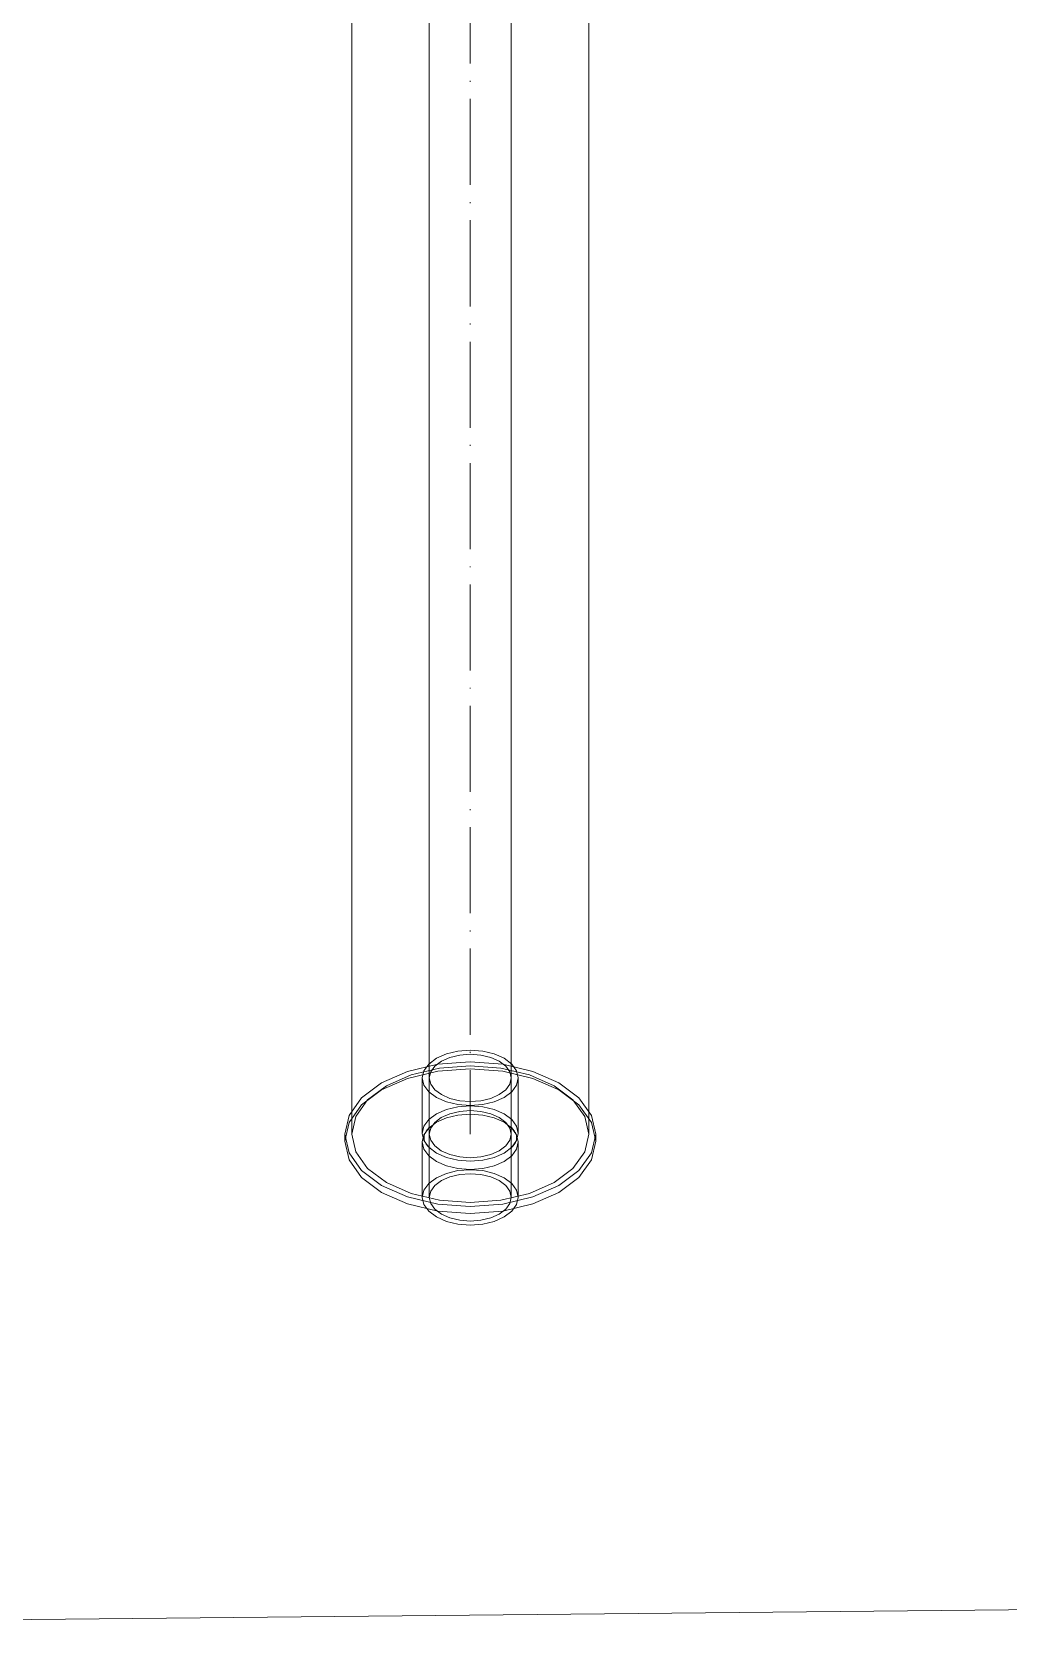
# Model space of a CAD drawing. Header units: millimetres. Extents: x -88595 to 880822, y -1054509 to -148035.
# Drawn here: x 425852.2 to 425965.6, y -314214.2 to -314028.9 of the extents above; entities that cross this region are included whole.
import ezdxf

# ---------------------------------------------------------------- set-up
doc = ezdxf.new("R2010")
doc.units = ezdxf.units.MM
doc.linetypes.add('$12$ADSK_Осевая', pattern=[14, 10, -2, 0, -2])
for name, color, linetype, lineweight in [('Изоляция', 7, 'Continuous', 18), ('Марки', 7, 'Continuous', 20), ('Трубопровод', 7, 'Continuous', 18), ('Трубопроводы', 7, 'Continuous', 18)]:
    doc.layers.add(name, color=color, linetype=linetype, lineweight=lineweight)

# ---------------------------------------------------------------- blocks, each defined once
blk = doc.blocks.new('$0$ADSK_МедьПайка_Муфта - Муфта медная под пайку-4467626-В_ОВ3_4')
at = {"layer": 'Трубопроводы', "color": 190, "true_color": 0x8000ff}
for p, q in [((-8356.85, 8641.21), (-8356.85, 8634.75)), ((-8356.04, 8641.21), (-8356.04, 8627.32)), ((-8346.52, 8627.32), (-8346.52, 8641.21)), ((-8345.71, 8634.75), (-8345.71, 8641.21)), ((-8356.85, 8633.78), (-8356.85, 8627.32)), ((-8345.71, 8627.32), (-8345.71, 8633.78))]:
    blk.add_line(p, q, dxfattribs=at)
for points in [[(-8347.34, 8643.48, 0), (-8348.49, 8643.99, 0), (-8349.84, 8644.31, 0), (-8351.28, 8644.42, 0), (-8352.72, 8644.31, 0), (-8354.06, 8643.99, 0), (-8355.22, 8643.48, 0), (-8356.1, 8642.81, 0), (-8356.66, 8642.04, 0), (-8356.85, 8641.21, 0), (-8356.66, 8640.37, 0), (-8356.1, 8639.6, 0), (-8355.22, 8638.93, 0)], [(-8354.64, 8639.26, 0), (-8355.4, 8639.83, 0), (-8355.87, 8640.49, 0), (-8356.04, 8641.21, 0), (-8355.87, 8641.92, 0), (-8355.4, 8642.58, 0), (-8354.64, 8643.15, 0), (-8353.66, 8643.59, 0), (-8352.51, 8643.86, 0), (-8351.28, 8643.95, 0), (-8350.04, 8643.86, 0), (-8348.9, 8643.59, 0), (-8347.91, 8643.15, 0)], [(-8355.22, 8638.93, 0), (-8354.06, 8638.42, 0), (-8352.72, 8638.1, 0), (-8351.28, 8637.99, 0), (-8349.84, 8638.1, 0), (-8348.49, 8638.42, 0), (-8347.34, 8638.93, 0), (-8346.45, 8639.6, 0), (-8345.9, 8640.37, 0), (-8345.71, 8641.21, 0), (-8345.9, 8642.04, 0), (-8346.45, 8642.81, 0), (-8347.34, 8643.48, 0)], [(-8347.91, 8643.15, 0), (-8347.15, 8642.58, 0), (-8346.68, 8641.92, 0), (-8346.52, 8641.21, 0), (-8346.68, 8640.49, 0), (-8347.15, 8639.83, 0), (-8347.91, 8639.26, 0), (-8348.9, 8638.83, 0), (-8350.04, 8638.55, 0), (-8351.28, 8638.46, 0), (-8352.51, 8638.55, 0), (-8353.66, 8638.83, 0), (-8354.64, 8639.26, 0)], [(-8347.34, 8637.03, 0), (-8348.49, 8637.54, 0), (-8349.84, 8637.86, 0), (-8351.28, 8637.97, 0), (-8352.72, 8637.86, 0), (-8354.06, 8637.54, 0), (-8355.22, 8637.03, 0), (-8356.1, 8636.36, 0), (-8356.66, 8635.59, 0), (-8356.85, 8634.75, 0), (-8356.66, 8633.92, 0), (-8356.1, 8633.15, 0), (-8355.22, 8632.48, 0)], [(-8355.22, 8631.5, 0), (-8356.1, 8632.17, 0), (-8356.66, 8632.94, 0), (-8356.85, 8633.78, 0), (-8356.66, 8634.61, 0), (-8356.1, 8635.38, 0), (-8355.22, 8636.05, 0), (-8354.06, 8636.56, 0), (-8352.72, 8636.88, 0), (-8351.28, 8636.99, 0), (-8349.84, 8636.88, 0), (-8348.49, 8636.56, 0), (-8347.34, 8636.05, 0)], [(-8355.22, 8632.48, 0), (-8354.06, 8631.97, 0), (-8352.72, 8631.65, 0), (-8351.28, 8631.54, 0), (-8349.84, 8631.65, 0), (-8348.49, 8631.97, 0), (-8347.34, 8632.48, 0), (-8346.45, 8633.15, 0), (-8345.9, 8633.92, 0), (-8345.71, 8634.75, 0), (-8345.9, 8635.59, 0), (-8346.45, 8636.36, 0), (-8347.34, 8637.03, 0)], [(-8356, 8635.48, 0), (-8356.1, 8635.39, 0), (-8356.19, 8635.29, 0), (-8356.27, 8635.2, 0), (-8356.34, 8635.1, 0), (-8356.4, 8635.01, 0), (-8356.46, 8634.92, 0), (-8356.5, 8634.83, 0), (-8356.54, 8634.75, 0), (-8356.58, 8634.66, 0), (-8356.6, 8634.58, 0), (-8356.62, 8634.5, 0), (-8356.64, 8634.42, 0), (-8356.64, 8634.34, 0), (-8356.65, 8634.26, 0), (-8356.64, 8634.19, 0), (-8356.64, 8634.11, 0), (-8356.62, 8634.03, 0), (-8356.6, 8633.95, 0), (-8356.58, 8633.86, 0), (-8356.54, 8633.78, 0), (-8356.5, 8633.69, 0), (-8356.45, 8633.6, 0), (-8356.4, 8633.51, 0), (-8356.34, 8633.42, 0), (-8356.26, 8633.33, 0), (-8356.18, 8633.23, 0), (-8356.09, 8633.14, 0), (-8356, 8633.05, 0)], [(-8347.34, 8636.05, 0), (-8346.45, 8635.38, 0), (-8345.9, 8634.61, 0), (-8345.71, 8633.78, 0), (-8345.9, 8632.94, 0), (-8346.45, 8632.17, 0), (-8347.34, 8631.5, 0), (-8348.49, 8630.99, 0), (-8349.84, 8630.67, 0), (-8351.28, 8630.56, 0), (-8352.72, 8630.67, 0), (-8354.06, 8630.99, 0), (-8355.22, 8631.5, 0)], [(-8346.55, 8635.48, 0), (-8346.46, 8635.39, 0), (-8346.37, 8635.29, 0), (-8346.29, 8635.2, 0), (-8346.21, 8635.1, 0), (-8346.15, 8635.01, 0), (-8346.1, 8634.92, 0), (-8346.05, 8634.83, 0), (-8346.01, 8634.75, 0), (-8345.98, 8634.66, 0), (-8345.95, 8634.58, 0), (-8345.93, 8634.5, 0), (-8345.92, 8634.42, 0), (-8345.91, 8634.34, 0), (-8345.91, 8634.26, 0), (-8345.91, 8634.19, 0), (-8345.92, 8634.11, 0), (-8345.93, 8634.03, 0), (-8345.95, 8633.95, 0), (-8345.98, 8633.86, 0), (-8346.01, 8633.78, 0), (-8346.05, 8633.69, 0), (-8346.1, 8633.6, 0), (-8346.15, 8633.51, 0), (-8346.22, 8633.42, 0), (-8346.29, 8633.33, 0), (-8346.37, 8633.23, 0), (-8346.46, 8633.14, 0), (-8346.55, 8633.05, 0)], [(-8355.22, 8625.05, 0), (-8356.1, 8625.72, 0), (-8356.66, 8626.49, 0), (-8356.85, 8627.32, 0), (-8356.66, 8628.16, 0), (-8356.1, 8628.93, 0), (-8355.22, 8629.6, 0), (-8354.06, 8630.11, 0), (-8352.72, 8630.43, 0), (-8351.28, 8630.54, 0), (-8349.84, 8630.43, 0), (-8348.49, 8630.11, 0), (-8347.34, 8629.6, 0)], [(-8347.91, 8629.27, 0), (-8348.9, 8629.7, 0), (-8350.04, 8629.98, 0), (-8351.28, 8630.07, 0), (-8352.51, 8629.98, 0), (-8353.66, 8629.7, 0), (-8354.64, 8629.27, 0), (-8355.4, 8628.7, 0), (-8355.87, 8628.04, 0), (-8356.04, 8627.32, 0), (-8355.87, 8626.61, 0), (-8355.4, 8625.95, 0), (-8354.64, 8625.38, 0)], [(-8347.34, 8629.6, 0), (-8346.45, 8628.93, 0), (-8345.9, 8628.16, 0), (-8345.71, 8627.32, 0), (-8345.9, 8626.49, 0), (-8346.45, 8625.72, 0), (-8347.34, 8625.05, 0), (-8348.49, 8624.54, 0), (-8349.84, 8624.22, 0), (-8351.28, 8624.11, 0), (-8352.72, 8624.22, 0), (-8354.06, 8624.54, 0), (-8355.22, 8625.05, 0)], [(-8354.64, 8625.38, 0), (-8353.66, 8624.94, 0), (-8352.51, 8624.67, 0), (-8351.28, 8624.58, 0), (-8350.04, 8624.67, 0), (-8348.9, 8624.94, 0), (-8347.91, 8625.38, 0), (-8347.15, 8625.95, 0), (-8346.68, 8626.61, 0), (-8346.52, 8627.32, 0), (-8346.68, 8628.04, 0), (-8347.15, 8628.7, 0), (-8347.91, 8629.27, 0)]]:
    blk.add_polyline3d(points, dxfattribs=at)

msp = doc.modelspace()

# ---------------------------------------------------------------- linework, layer by layer
at = {"layer": 'Изоляция', "color": 190, "true_color": 0x8000ff}
for p, q in [((425889.36, -313627.75), (425889.36, -314156.9)), ((425916.88, -314156.9), (425916.88, -313627.75)), ((425888.55, -314156.9), (425888.55, -314157.72)), ((425917.69, -314157.72), (425917.69, -314156.9))]:
    msp.add_line(p, q, dxfattribs=at)
for points in [[(425913.42, -314150.95, 0), (425910.4, -314149.61, 0), (425906.89, -314148.77, 0), (425903.12, -314148.49, 0), (425899.35, -314148.77, 0), (425895.83, -314149.61, 0), (425892.82, -314150.95, 0)], [(425892.82, -314151.77, 0), (425895.83, -314150.43, 0), (425899.35, -314149.59, 0), (425903.12, -314149.3, 0), (425906.89, -314149.59, 0), (425910.4, -314150.43, 0), (425913.42, -314151.77, 0)], [(425893.39, -314151.28, 0), (425896.24, -314150.02, 0), (425899.56, -314149.23, 0), (425903.12, -314148.96, 0), (425906.68, -314149.23, 0), (425910, -314150.02, 0), (425912.85, -314151.28, 0)], [(425892.82, -314150.95, 0), (425890.5, -314152.69, 0), (425889.05, -314154.72, 0), (425888.55, -314156.9, 0), (425889.05, -314159.08, 0), (425890.5, -314161.11, 0), (425892.82, -314162.85, 0)], [(425892.82, -314163.66, 0), (425890.5, -314161.92, 0), (425889.05, -314159.89, 0), (425888.55, -314157.72, 0), (425889.05, -314155.54, 0), (425890.5, -314153.51, 0), (425892.82, -314151.77, 0)], [(425893.39, -314162.52, 0), (425891.2, -314160.87, 0), (425889.83, -314158.96, 0), (425889.36, -314156.9, 0), (425889.83, -314154.84, 0), (425891.2, -314152.93, 0), (425893.39, -314151.28, 0)], [(425912.85, -314151.28, 0), (425915.04, -314152.93, 0), (425916.41, -314154.84, 0), (425916.88, -314156.9, 0), (425916.41, -314158.96, 0), (425915.04, -314160.87, 0), (425912.85, -314162.52, 0)], [(425913.42, -314162.85, 0), (425915.74, -314161.11, 0), (425917.19, -314159.08, 0), (425917.69, -314156.9, 0), (425917.19, -314154.72, 0), (425915.74, -314152.69, 0), (425913.42, -314150.95, 0)], [(425913.42, -314151.77, 0), (425915.74, -314153.51, 0), (425917.19, -314155.54, 0), (425917.69, -314157.72, 0), (425917.19, -314159.89, 0), (425915.74, -314161.92, 0), (425913.42, -314163.66, 0)], [(425892.82, -314162.85, 0), (425895.83, -314164.18, 0), (425899.35, -314165.03, 0), (425903.12, -314165.31, 0), (425906.89, -314165.03, 0), (425910.4, -314164.18, 0), (425913.42, -314162.85, 0)], [(425912.85, -314162.52, 0), (425910, -314163.78, 0), (425906.68, -314164.57, 0), (425903.12, -314164.84, 0), (425899.56, -314164.57, 0), (425896.24, -314163.78, 0), (425893.39, -314162.52, 0)], [(425913.42, -314163.66, 0), (425910.4, -314165, 0), (425906.89, -314165.84, 0), (425903.12, -314166.13, 0), (425899.35, -314165.84, 0), (425895.83, -314165, 0), (425892.82, -314163.66, 0)]]:
    msp.add_polyline3d(points, dxfattribs=at)
at = {"layer": 'Марки'}
msp.add_line((425760.34, -314214.16), (444116.24, -314034.5), dxfattribs=at)
at = {"layer": 'Трубопровод', "color": 190, "true_color": 0x8000ff}
for p, q in [((425898.36, -313627.75), (425898.36, -314156.9)), ((425907.88, -314156.9), (425907.88, -313627.75))]:
    msp.add_line(p, q, dxfattribs=at)
at = {"layer": 'Трубопровод', "color": 190, "linetype": '$12$ADSK_Осевая', "true_color": 0x8000ff}
msp.add_line((425903.12, -313627.75), (425903.12, -314156.9), dxfattribs=at)
msp.add_line((425903.12, -313627.75), (425903.12, -314156.9), dxfattribs=at)
at = {"layer": 'Трубопровод', "color": 190, "true_color": 0x8000ff}
for points in [[(425899.75, -314154.96, 0), (425900.74, -314154.52, 0), (425901.89, -314154.25, 0), (425903.12, -314154.15, 0), (425904.35, -314154.25, 0), (425905.5, -314154.52, 0), (425906.49, -314154.96, 0)], [(425899.75, -314158.84, 0), (425899, -314158.27, 0), (425898.52, -314157.61, 0), (425898.36, -314156.9, 0), (425898.52, -314156.19, 0), (425899, -314155.53, 0), (425899.75, -314154.96, 0)], [(425906.49, -314154.96, 0), (425907.24, -314155.53, 0), (425907.72, -314156.19, 0), (425907.88, -314156.9, 0), (425907.72, -314157.61, 0), (425907.24, -314158.27, 0), (425906.49, -314158.84, 0)], [(425906.49, -314158.84, 0), (425905.5, -314159.28, 0), (425904.35, -314159.55, 0), (425903.12, -314159.65, 0), (425901.89, -314159.55, 0), (425900.74, -314159.28, 0), (425899.75, -314158.84, 0)]]:
    msp.add_polyline3d(points, dxfattribs=at)

# ---------------------------------------------------------------- block references
at = {"layer": 'Трубопроводы', "color": 190, "true_color": 0x8000ff}
msp.add_blockref('$0$ADSK_МедьПайка_Муфта - Муфта медная под пайку-4467626-В_ОВ3_4', (434254.4, -322791.57), dxfattribs=at)

doc.saveas('drawing.dxf')
